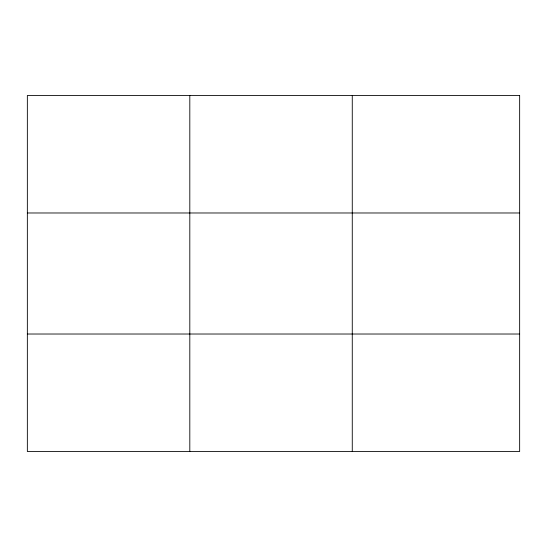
<?xml version="1.0" encoding="UTF-8"?>
<svg xmlns="http://www.w3.org/2000/svg" width="547" height="547" viewBox="0 0 547 547"><rect width="100%" height="100%" fill="white"/><g stroke="black" fill="none" stroke-linecap="round" stroke-linejoin="round"><path stroke-width="0.82" d="M189.809 451.507L189.809 95.493M352.268 451.507L352.268 95.493M27.35 212.981L519.65 212.981M27.35 334.019L519.65 334.019M519.65 95.493L519.65 451.507L27.35 451.507L27.35 95.493L519.65 95.493"/></g></svg>
